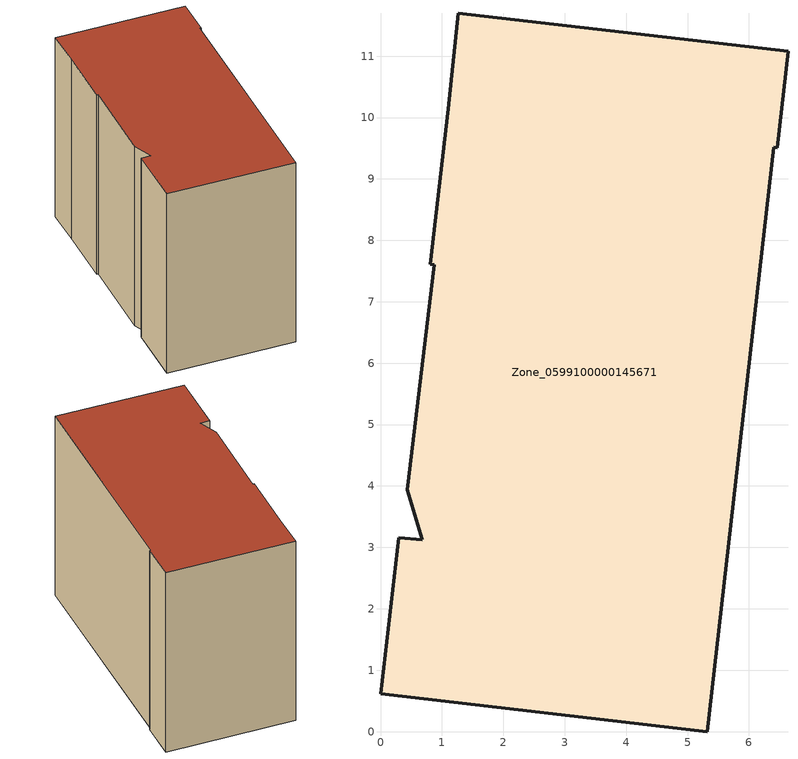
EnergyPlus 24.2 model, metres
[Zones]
Zone_0599100000145671
 floor ground (C_G): 0.43,3.94 0.87,7.6 0.81,7.61 1.1,10.14 1.27,11.7 6.64,11.08 6.46,9.51 6.4,9.52 5.32,0 0,0.62 0.29,3.16 0.68,3.12 z0
 wall outside (C_F): 6.46,9.51 6.64,11.08 1.27,11.7 1.1,10.14 0.81,7.61 0.87,7.6 0.43,3.94 0.68,3.12 0.29,3.16 0,0.62 5.32,0 6.4,9.52 6.46,9.51 z0:8.46
 roof outside (C_R): 0.87,7.6 0.43,3.94 0.68,3.12 0.29,3.16 0,0.62 5.32,0 6.4,9.52 6.46,9.51 6.64,11.08 1.27,11.7 1.1,10.14 0.81,7.61 z8.46
[BUILDING]
Pand.0599100000145671: North Axis=0; Terrain=City; Loads Convergence Tolerance Value=0.04; Temperature Convergence Tolerance Value=0.4; Solar Distribution=FullExterior; Maximum Number of Warmup Days=25; Minimum Number of Warmup Days=1
[Site:Location]
Rotterdam.The.Hague.AP_ZH_NLD Design_Conditions: Latitude=51.96; Longitude=4.45; Time Zone=1; Elevation=-4.5
[SITE:GROUNDTEMPERATURE:BUILDINGSURFACE]
18, 18, 18, 18, 18, 18, 18, 18, 18, 18, 18, 18
[MATERIAL] Thermal Absorptance=0.9; Solar Absorptance=0.7; Visible Absorptance=0.7
Name | Roughness | Thickness | Conductivity | Density | Specific Heat
G.TC.1975-1991 | MediumSmooth | 0.15 | 0.288461 | 540 | 1210
F.TC.1975-1991 | Rough | 0.3 | 0.230769 | 1920 | 840
R.TC.1975-1991 | MediumRough | 0.2 | 0.153846 | 1500 | 1000
[CONSTRUCTION]
C_G: G.TC.1975-1991
C_F: F.TC.1975-1991
C_R: R.TC.1975-1991
[ZONE]
Zone_0599100000145671: Type=1; Multiplier=1; Ceiling Height=Autocalculate; Volume=Autocalculate; Floor Area=autocalculate; Part of Total Floor Area=Yes
[ZONEINFILTRATION:DESIGNFLOWRATE]
Infil_Zone_0599100000145671: Zone or ZoneList or Space or SpaceList=Zone_0599100000145671; Schedule=AlwaysOn; Design Flow Rate Calculation Method=Flow/Area; Flow Rate per Floor Area=0.003; Constant Term Coefficient=1; Temperature Term Coefficient=0; Velocity Term Coefficient=0; Velocity Squared Term Coefficient=0
[HVACTEMPLATE:ZONE:IDEALLOADSAIRSYSTEM]
Zone_0599100000145671: Maximum Heating Supply Air Temperature=50; Minimum Cooling Supply Air Temperature=13; Maximum Heating Supply Air Humidity Ratio=0.0156; Minimum Cooling Supply Air Humidity Ratio=0.0077; Heating Limit=NoLimit; Cooling Limit=NoLimit; Dehumidification Control Type=ConstantSensibleHeatRatio; Cooling Sensible Heat Ratio=0.7; Dehumidification Setpoint=60; Humidification Control Type=None; Humidification Setpoint=30; Outdoor Air Method=None; Outdoor Air Flow Rate per Person=0.00944; Outdoor Air Flow Rate per Zone Floor Area=0; Outdoor Air Flow Rate per Zone=0; Demand Controlled Ventilation Type=None; Outdoor Air Economizer Type=NoEconomizer; Heat Recovery Type=None; Sensible Heat Recovery Effectiveness=0.7; Latent Heat Recovery Effectiveness=0.65
[ZONECONTROL:THERMOSTAT]
ThermostatControl_Zone_0599100000145671: Zone or ZoneList=Zone_0599100000145671; Control Type Schedule=DualSetpointControlType; Control 1=Thermostat_Zone_0599100000145671; Temperature Difference Between Cutout And Setpoint=0
[THERMOSTATSETPOINT:DUALSETPOINT]
Thermostat_Zone_0599100000145671: Heating Setpoint Temperature Schedule=HeatingSetpoint_Zone_0599100000145671; Cooling Setpoint Temperature Schedule=CoolingSetpoint_Zone_0599100000145671
[SCHEDULE:COMPACT]
HeatingSetpoint_Zone_0599100000145671: Through: 12/31, For: AllDays, Until: 24:00, 21
CoolingSetpoint_Zone_0599100000145671: Through: 12/31, For: AllDays, Until: 24:00, 24
DualSetpointControlType: Through: 12/31, For: AllDays, Until: 24:00, 4
AlwaysOn: Through: 12/31, For: AllDays, Until: 24:00, 1
